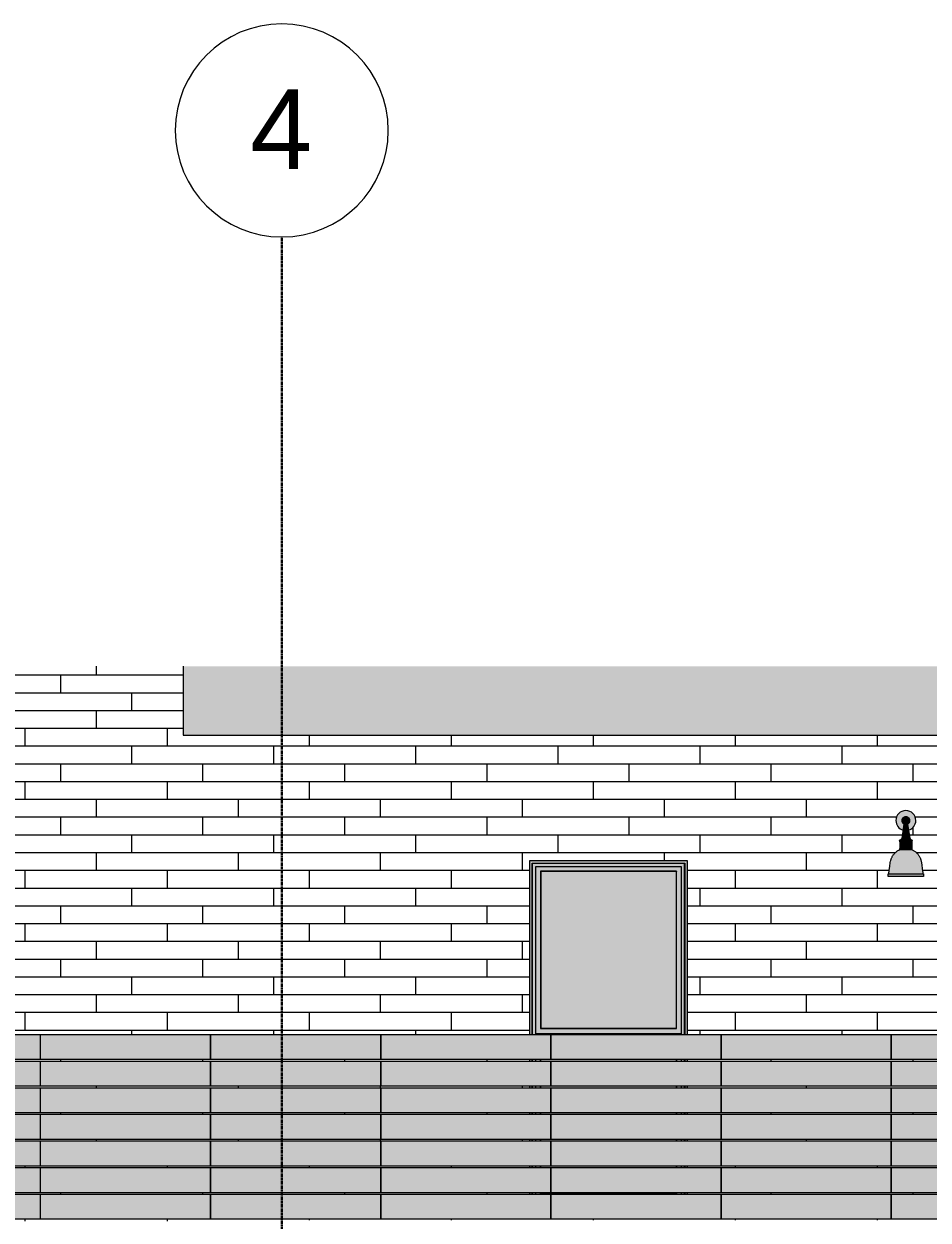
# Model space of a CAD drawing. Header units: inches. Extents: x -4168 to 4202, y -264 to 629.
# Drawn here: x 3450.2 to 3653.9, y 0 to 269.5 of the extents above; entities that cross this region are included whole.
import ezdxf

# ---------------------------------------------------------------- set-up
doc = ezdxf.new("R2010")
doc.units = ezdxf.units.IN
doc.header["$MEASUREMENT"] = 0
doc.linetypes.add('Grid Line 1_2__2_', pattern=[0.875, 0.5, -0.125, 0.125, -0.125])
for name, color, linetype, lineweight in [('0-3', 165, 'Continuous', 5), ('0-5', 90, 'Continuous', 5), ('A-GLAZ-1', 151, 'Continuous', 9), ('A-GLAZ-CURT', 52, 'Continuous', 9), ('A-WALL-3', 113, 'Continuous', 9), ('A-WALL-PATT-3', 111, 'Continuous', 9), ('E-LITE-EQPM', 33, 'Continuous', 9), ('S-GRID-1', 1, 'Grid Line 1_2__2_', 30), ('S-GRID-IDEN', 1, 'Continuous', 9), ('S-GRID-IDEN-1', 147, 'Continuous', 9)]:
    doc.layers.add(name, color=color, linetype=linetype, lineweight=lineweight)
doc.styles.add('Arial_1', font='arial.ttf', dxfattribs={"height": 18})

# ---------------------------------------------------------------- blocks, each defined once
blk = doc.blocks.new('Grid - Grid Head - Circle-1738874-BUILDING ELEVATION - WEST - BASEMENT WALL')
at = {"layer": 'S-GRID-IDEN-1'}
for start, end in [(0, 180), (180, 360)]:
    blk.add_arc((-3481.32, 245.47), 24, start, end, dxfattribs=at)
blk = doc.blocks.new('CTR - 1st Phase - Structure_rvt-3-BUILDING ELEVATION - WEST - BASEMENT WALL')
at = {"layer": 'S-GRID-1'}
blk.add_line((-2500.32, -159.84), (-2500.32, 221.47), dxfattribs=at)
at = {"layer": '0-3'}
blk.add_blockref('Grid - Grid Head - Circle-1738874-BUILDING ELEVATION - WEST - BASEMENT WALL', (981, 0), dxfattribs=at)
at = {"layer": 'S-GRID-IDEN', "insert": (-2507.45, 254.76), "char_height": 18, "width": 16.968, "attachment_point": 1, "style": 'Arial_1'}
blk.add_mtext('4', dxfattribs=at)
blk = doc.blocks.new('VISA-OW2400-02-SASS - OW2400-L30K-MVOLT-2031435-BUILDING ELEVATION - WEST - BASEMENT WALL')
at = {"layer": 'E-LITE-EQPM'}
h = blk.add_hatch(color=256, dxfattribs=at)
h.paths.add_polyline_path([(-2359.84, 90.79), (-2359.74, 90.71), (-2359.67, 90.77), (-2359.83, 90.79)], flags=0)
h.paths.add_polyline_path([(-2359.14, 87.83), (-2358.61, 88.05), (-2358.15, 88.41), (-2357.79, 88.88), (-2357.56, 89.42), (-2357.49, 90), (-2357.61, 90.69), (-2357.79, 91.13), (-2358.15, 91.59), (-2358.61, 91.95), (-2359.15, 92.17), (-2359.74, 92.25), (-2360.32, 92.17), (-2360.86, 91.95), (-2361.33, 91.59), (-2361.68, 91.13), (-2361.91, 90.58), (-2361.99, 90), (-2361.91, 89.42), (-2361.68, 88.88), (-2361.33, 88.41), (-2360.86, 88.05), (-2360.32, 87.85), (-2360.1, 89.22), (-2360.46, 89.55), (-2360.47, 89.65), (-2360.52, 89.69), (-2360.57, 90.05), (-2360.48, 90.32), (-2360.46, 90.37), (-2360.45, 90.44), (-2360.15, 90.73), (-2360.05, 90.75), (-2359.9, 90.84), (-2359.88, 90.79), (-2359.84, 90.79), (-2359.78, 90.84), (-2359.73, 90.79), (-2359.64, 90.85), (-2359.4, 90.71), (-2359.48, 90.83), (-2359.33, 90.75), (-2359.18, 90.65), (-2359.03, 90.46), (-2358.92, 90.19), (-2358.91, 90), (-2358.99, 89.66), (-2359.03, 89.63), (-2359.12, 89.41), (-2359.2, 89.35), (-2359.37, 89.22), (-2359.15, 87.85)], flags=0)
for points in [[(-2360.32, 85.93), (-2359.74, 85.93), (-2359.74, 89.22), (-2360.1, 89.22), (-2360.61, 85.93), (-2360.46, 85.93)], [(-2359.65, 89.22), (-2359.37, 89.22), (-2359.05, 89.53), (-2359.02, 89.67), (-2358.97, 89.67), (-2358.9, 89.82), (-2358.91, 90), (-2358.92, 90.19), (-2359.03, 90.46), (-2359.18, 90.65), (-2359.4, 90.8), (-2359.48, 90.81), (-2359.48, 90.75), (-2359.69, 90.84), (-2359.74, 90.77), (-2359.64, 90.77), (-2359.74, 90.67), (-2359.74, 89.22), (-2359.65, 89.22)], [(-2359.16, 85.93), (-2358.84, 85.93), (-2359.4, 89.22), (-2359.74, 89.22), (-2359.74, 85.93), (-2359.18, 85.93)], [(-2361.19, 85.29), (-2359.74, 85.29), (-2359.75, 85.54), (-2361.19, 85.54)], [(-2360.5, 83.41), (-2359.74, 83.41), (-2359.75, 83.66), (-2361.19, 83.66), (-2361.19, 83.41), (-2360.53, 83.41)], [(-2360.99, 83.72), (-2359.74, 83.72), (-2359.74, 85.22), (-2361.12, 85.22), (-2361.09, 83.72), (-2361.03, 83.72)], [(-2359.99, 85.54), (-2359.74, 85.54), (-2359.74, 85.65), (-2359.74, 85.67), (-2359.74, 85.7), (-2360.74, 85.67), (-2360.74, 85.65), (-2361.03, 85.62), (-2361.09, 85.54), (-2360, 85.54)], [(-2360.08, 85.22), (-2359.74, 85.22), (-2359.75, 85.29), (-2360.99, 85.29), (-2360.93, 85.22), (-2360.1, 85.22)], [(-2360.08, 83.66), (-2359.74, 83.67), (-2359.74, 83.72), (-2360.93, 83.72), (-2360.94, 83.66), (-2360.09, 83.66)], [(-2360.63, 85.74), (-2360.51, 85.73), (-2360.49, 85.71), (-2360.29, 85.72), (-2360.08, 85.72), (-2359.9, 85.7), (-2359.74, 85.73), (-2359.74, 85.93), (-2360.64, 85.93), (-2360.68, 85.81), (-2360.61, 85.81)], [(-2359.26, 85.7), (-2358.98, 85.72), (-2358.95, 85.75), (-2358.84, 85.74), (-2358.85, 85.77), (-2358.84, 85.8), (-2358.75, 85.78), (-2358.75, 85.8), (-2358.84, 85.93), (-2359.74, 85.93), (-2359.74, 85.7), (-2359.35, 85.71), (-2359.26, 85.7)], [(-2358.54, 85.54), (-2358.38, 85.54), (-2358.48, 85.64), (-2359.74, 85.7), (-2359.74, 85.67), (-2359.74, 85.65), (-2359.74, 85.54), (-2358.73, 85.54)], [(-2358.38, 85.29), (-2358.29, 85.29), (-2358.29, 85.54), (-2359.74, 85.54), (-2359.72, 85.29), (-2358.44, 85.29)], [(-2359.05, 85.22), (-2358.54, 85.22), (-2358.48, 85.29), (-2359.74, 85.29), (-2359.74, 85.22), (-2359.1, 85.22)], [(-2358.45, 83.72), (-2358.35, 83.72), (-2358.35, 85.22), (-2359.74, 85.22), (-2359.74, 83.72), (-2358.48, 83.72)], [(-2359.74, 83.66), (-2358.48, 83.66), (-2358.54, 83.72), (-2359.74, 83.72)], [(-2358.34, 83.41), (-2358.29, 83.41), (-2358.29, 83.66), (-2359.74, 83.66), (-2359.74, 83.41), (-2358.38, 83.41)], [(-2362.22, 77.98), (-2359.74, 77.98), (-2359.74, 80.85), (-2363.13, 80.85), (-2363.43, 79.24), (-2363.48, 78.7), (-2363.49, 77.98), (-2362.34, 77.98)], [(-2359.74, 80.85), (-2359.74, 83.41), (-2361.19, 83.41), (-2362.07, 82.8), (-2362.78, 81.93), (-2363.13, 80.85), (-2360.67, 80.85)], [(-2356.34, 80.85), (-2356.75, 82.01), (-2357.54, 82.91), (-2358.34, 83.41), (-2359.74, 83.41), (-2359.74, 80.85), (-2356.34, 80.85)], [(-2358.66, 77.98), (-2355.99, 77.98), (-2356.01, 78.79), (-2356.09, 79.6), (-2356.34, 80.85), (-2359.74, 80.85), (-2359.74, 77.98), (-2358.71, 77.98)], [(-2363.73, 77.38), (-2359.74, 77.38), (-2359.74, 77.98), (-2363.73, 77.98)], [(-2357.91, 77.38), (-2355.74, 77.38), (-2355.74, 77.98), (-2359.74, 77.98), (-2359.74, 77.38), (-2358.1, 77.38)]]:
    blk.add_hatch(color=256, dxfattribs=at).paths.add_polyline_path(points, flags=0)
h = blk.add_hatch(color=256, dxfattribs=at)
h.paths.add_polyline_path([(-2359.96, 89.22), (-2359.74, 89.22), (-2359.74, 90.71), (-2359.89, 90.79), (-2359.92, 90.79), (-2359.93, 90.84), (-2360.05, 90.79), (-2360.08, 90.79), (-2360.48, 90.41), (-2360.48, 90.32), (-2360.54, 90.22), (-2360.56, 89.97), (-2360.52, 89.69), (-2360.47, 89.65), (-2360.46, 89.54), (-2360.1, 89.22), (-2360, 89.22)], flags=0)
h.paths.add_polyline_path([(-2359.74, 90.77), (-2359.82, 90.84), (-2359.83, 90.79), (-2359.74, 90.77)], flags=0)
for p, q in [((-2360.16, 89.22), (-2360.68, 85.93)), ((-2359.74, 89.22), (-2360.1, 89.22)), ((-2359.37, 89.22), (-2359.74, 89.22)), ((-2358.79, 85.93), (-2359.31, 89.22)), ((-2361.19, 85.54), (-2361.19, 85.29)), ((-2359.74, 85.54), (-2361.19, 85.54)), ((-2361.19, 85.29), (-2361.12, 85.22)), ((-2359.74, 85.29), (-2361.19, 85.29)), ((-2361.12, 83.72), (-2361.19, 83.66)), ((-2361.19, 83.66), (-2361.19, 83.41)), ((-2359.74, 83.66), (-2361.19, 83.66)), ((-2361.12, 85.22), (-2361.12, 83.72)), ((-2359.74, 85.22), (-2361.12, 85.22)), ((-2359.74, 83.72), (-2361.12, 83.72)), ((-2359.74, 85.7), (-2360.85, 85.7)), ((-2360.68, 85.7), (-2360.42, 85.7)), ((-2359.74, 85.93), (-2360.64, 85.93)), ((-2358.84, 85.93), (-2359.74, 85.93)), ((-2358.62, 85.7), (-2359.74, 85.7)), ((-2358.48, 85.54), (-2359.74, 85.54)), ((-2358.29, 85.29), (-2359.74, 85.29)), ((-2358.35, 85.22), (-2359.74, 85.22)), ((-2358.35, 83.72), (-2359.74, 83.72)), ((-2358.29, 83.66), (-2359.74, 83.66)), ((-2359.05, 85.7), (-2358.62, 85.7)), ((-2358.29, 85.54), (-2358.41, 85.54)), ((-2358.35, 85.22), (-2358.29, 85.29)), ((-2358.35, 83.72), (-2358.35, 85.22)), ((-2358.29, 83.66), (-2358.35, 83.72)), ((-2358.29, 85.29), (-2358.29, 85.54)), ((-2358.29, 83.41), (-2358.29, 83.66)), ((-2359.74, 83.41), (-2361.19, 83.41)), ((-2358.29, 83.41), (-2359.74, 83.41)), ((-2363.79, 77.98), (-2363.79, 77.38)), ((-2363.73, 77.98), (-2359.74, 77.98)), ((-2359.74, 77.38), (-2363.73, 77.38)), ((-2359.74, 77.98), (-2355.74, 77.98)), ((-2355.74, 77.38), (-2359.74, 77.38)), ((-2355.68, 77.38), (-2355.68, 77.98))]:
    blk.add_line(p, q, dxfattribs=at)
at = {"layer": 'E-LITE-EQPM', "flags": 128}
for points in [[(-2360.16, 89.22), (-2360.19, 89.24), (-2360.22, 89.26), (-2360.25, 89.29), (-2360.28, 89.31), (-2360.3, 89.34), (-2360.33, 89.36), (-2360.36, 89.39), (-2360.38, 89.42), (-2360.4, 89.45), (-2360.42, 89.48), (-2360.44, 89.51), (-2360.46, 89.54), (-2360.48, 89.57), (-2360.5, 89.6), (-2360.51, 89.64), (-2360.53, 89.67), (-2360.54, 89.71), (-2360.55, 89.74), (-2360.56, 89.78), (-2360.57, 89.81), (-2360.58, 89.85), (-2360.58, 89.89), (-2360.58, 89.92), (-2360.59, 89.96), (-2360.59, 90), (-2360.59, 90.03), (-2360.59, 90.07), (-2360.58, 90.11), (-2360.58, 90.14), (-2360.57, 90.18), (-2360.56, 90.22), (-2360.55, 90.25), (-2360.54, 90.29), (-2360.53, 90.32), (-2360.52, 90.36), (-2360.5, 90.39), (-2360.49, 90.42), (-2360.47, 90.46), (-2360.45, 90.49), (-2360.43, 90.52), (-2360.41, 90.55), (-2360.39, 90.58), (-2360.36, 90.61), (-2360.34, 90.63), (-2360.31, 90.66), (-2360.28, 90.68), (-2360.26, 90.71), (-2360.23, 90.73), (-2360.2, 90.75), (-2360.17, 90.77), (-2360.14, 90.79), (-2360.1, 90.81), (-2360.07, 90.83), (-2360.04, 90.84), (-2360, 90.86), (-2359.97, 90.87), (-2359.93, 90.88), (-2359.9, 90.89), (-2359.86, 90.9), (-2359.83, 90.91), (-2359.79, 90.91), (-2359.75, 90.92), (-2359.74, 90.92)], [(-2359.74, 90.92), (-2359.7, 90.92), (-2359.66, 90.91), (-2359.63, 90.91), (-2359.59, 90.9), (-2359.55, 90.89), (-2359.52, 90.88), (-2359.48, 90.87), (-2359.45, 90.85), (-2359.42, 90.84), (-2359.38, 90.82), (-2359.35, 90.8), (-2359.32, 90.78), (-2359.29, 90.76), (-2359.26, 90.74), (-2359.23, 90.72), (-2359.2, 90.7), (-2359.17, 90.67), (-2359.15, 90.65), (-2359.12, 90.62), (-2359.1, 90.59), (-2359.08, 90.56), (-2359.05, 90.53), (-2359.03, 90.5), (-2359.01, 90.47), (-2359, 90.44), (-2358.98, 90.41), (-2358.96, 90.37), (-2358.95, 90.34), (-2358.94, 90.3), (-2358.92, 90.27), (-2358.91, 90.23), (-2358.91, 90.2), (-2358.9, 90.16), (-2358.89, 90.12), (-2358.89, 90.09), (-2358.89, 90.05), (-2358.88, 90.01), (-2358.89, 89.98), (-2358.89, 89.94), (-2358.89, 89.9), (-2358.89, 89.87), (-2358.9, 89.83), (-2358.91, 89.79), (-2358.92, 89.76), (-2358.93, 89.72), (-2358.94, 89.69), (-2358.95, 89.65), (-2358.97, 89.62), (-2358.98, 89.59), (-2359, 89.55), (-2359.02, 89.52), (-2359.04, 89.49), (-2359.06, 89.46), (-2359.08, 89.43), (-2359.11, 89.4), (-2359.13, 89.38), (-2359.16, 89.35), (-2359.18, 89.32), (-2359.21, 89.3), (-2359.24, 89.28), (-2359.27, 89.25), (-2359.3, 89.23), (-2359.31, 89.22)], [(-2361.19, 85.54), (-2361.17, 85.56), (-2361.16, 85.57), (-2361.15, 85.58), (-2361.14, 85.59), (-2361.12, 85.61), (-2361.11, 85.62), (-2361.09, 85.63), (-2361.08, 85.64), (-2361.06, 85.65), (-2361.05, 85.66), (-2361.03, 85.66), (-2361.01, 85.67), (-2361, 85.68), (-2360.98, 85.68), (-2360.96, 85.69), (-2360.94, 85.69), (-2360.93, 85.7), (-2360.91, 85.7), (-2360.91, 85.7)], [(-2360.91, 85.7), (-2360.9, 85.7), (-2360.89, 85.7), (-2360.88, 85.7), (-2360.87, 85.71), (-2360.86, 85.71), (-2360.85, 85.71), (-2360.84, 85.71), (-2360.84, 85.71), (-2360.83, 85.72), (-2360.82, 85.72), (-2360.81, 85.72), (-2360.8, 85.73), (-2360.79, 85.73), (-2360.79, 85.74), (-2360.78, 85.74), (-2360.77, 85.75), (-2360.77, 85.75), (-2360.76, 85.76), (-2360.75, 85.76), (-2360.75, 85.77), (-2360.74, 85.78), (-2360.73, 85.78), (-2360.73, 85.79), (-2360.72, 85.8), (-2360.72, 85.81), (-2360.71, 85.81), (-2360.71, 85.82), (-2360.7, 85.83), (-2360.7, 85.84), (-2360.7, 85.85), (-2360.69, 85.85), (-2360.69, 85.86), (-2360.69, 85.87), (-2360.69, 85.88), (-2360.68, 85.89), (-2360.68, 85.9), (-2360.68, 85.91), (-2360.68, 85.92), (-2360.68, 85.93), (-2360.68, 85.93)], [(-2358.79, 85.93), (-2358.79, 85.92), (-2358.79, 85.91), (-2358.79, 85.9), (-2358.79, 85.89), (-2358.79, 85.88), (-2358.78, 85.87), (-2358.78, 85.87), (-2358.78, 85.86), (-2358.78, 85.85), (-2358.77, 85.84), (-2358.77, 85.83), (-2358.77, 85.82), (-2358.76, 85.82), (-2358.76, 85.81), (-2358.75, 85.8), (-2358.75, 85.79), (-2358.74, 85.79), (-2358.74, 85.78), (-2358.73, 85.77), (-2358.72, 85.77), (-2358.72, 85.76), (-2358.71, 85.75), (-2358.7, 85.75), (-2358.69, 85.74), (-2358.69, 85.74), (-2358.68, 85.73), (-2358.67, 85.73), (-2358.66, 85.72), (-2358.66, 85.72), (-2358.65, 85.72), (-2358.64, 85.71), (-2358.63, 85.71), (-2358.62, 85.71), (-2358.61, 85.71), (-2358.6, 85.71), (-2358.6, 85.7), (-2358.59, 85.7), (-2358.58, 85.7), (-2358.57, 85.7), (-2358.57, 85.7)], [(-2358.57, 85.7), (-2358.55, 85.7), (-2358.53, 85.69), (-2358.51, 85.69), (-2358.5, 85.68), (-2358.48, 85.68), (-2358.46, 85.67), (-2358.44, 85.66), (-2358.43, 85.66), (-2358.41, 85.65), (-2358.4, 85.64), (-2358.38, 85.63), (-2358.37, 85.62), (-2358.35, 85.61), (-2358.34, 85.59), (-2358.33, 85.58), (-2358.31, 85.57), (-2358.3, 85.56), (-2358.29, 85.54), (-2358.29, 85.54)], [(-2363.54, 77.98), (-2363.48, 78.83), (-2363.38, 79.68), (-2363.25, 80.52), (-2363.19, 80.85)], [(-2363.19, 80.85), (-2363.16, 80.99), (-2363.12, 81.12), (-2363.08, 81.26), (-2363.03, 81.4), (-2362.98, 81.53), (-2362.92, 81.66), (-2362.86, 81.79), (-2362.79, 81.91), (-2362.72, 82.04), (-2362.64, 82.16), (-2362.56, 82.28), (-2362.48, 82.39), (-2362.38, 82.5), (-2362.29, 82.61), (-2362.19, 82.71), (-2362.09, 82.81), (-2361.98, 82.9), (-2361.87, 82.99), (-2361.75, 83.08), (-2361.63, 83.16), (-2361.51, 83.23), (-2361.39, 83.3), (-2361.26, 83.37), (-2361.19, 83.41)], [(-2358.29, 83.41), (-2358.16, 83.34), (-2358.03, 83.28), (-2357.91, 83.2), (-2357.79, 83.12), (-2357.67, 83.04), (-2357.56, 82.95), (-2357.45, 82.86), (-2357.34, 82.77), (-2357.24, 82.67), (-2357.14, 82.56), (-2357.05, 82.45), (-2356.96, 82.34), (-2356.88, 82.23), (-2356.8, 82.11), (-2356.72, 81.99), (-2356.65, 81.86), (-2356.58, 81.74), (-2356.52, 81.61), (-2356.47, 81.47), (-2356.42, 81.34), (-2356.38, 81.2), (-2356.34, 81.07), (-2356.3, 80.93), (-2356.29, 80.85)], [(-2356.29, 80.85), (-2356.14, 80), (-2356.03, 79.16), (-2355.95, 78.3), (-2355.93, 77.98)]]:
    blk.add_lwpolyline(points, dxfattribs=at)
at = {"layer": 'E-LITE-EQPM'}
for start, end in [(360, 180), (180, 254.7454), (285.2546, 360)]:
    blk.add_arc((-2359.74, 90), 2.25, start, end, dxfattribs=at)
blk = doc.blocks.new('Window-Double_Hung-Marvin-Essential - ESDH3066 - 1st Floor-3357216-BUILDING ELEVATION - WEST - BASEMENT WALL')
at = {"layer": 'A-GLAZ-1'}
h = blk.add_hatch(color=256, dxfattribs=at)
h.paths.add_polyline_path([(-3369.55, 5.75), (-3368.97, 5.75), (-3369.01, 6.25), (-3369.56, 6.25), (-3369.56, 5.75)], flags=0)
h.paths.add_polyline_path([(-3403.89, 5.75), (-3403.9, 6.25), (-3404.47, 6.25), (-3404.44, 5.75), (-3403.9, 5.75)], flags=0)
h.paths.add_polyline_path([(-3369.56, 11.75), (-3368.97, 11.75), (-3368.97, 12.25), (-3369.56, 12.25)], flags=0)
h.paths.add_polyline_path([(-3403.89, 11.75), (-3403.89, 12.25), (-3404.47, 12.25), (-3404.47, 11.75), (-3403.94, 11.75)], flags=0)
h.paths.add_polyline_path([(-3369.56, 17.75), (-3368.97, 17.75), (-3368.97, 18.25), (-3369.56, 18.25)], flags=0)
h.paths.add_polyline_path([(-3403.99, 17.75), (-3403.89, 17.75), (-3403.89, 18.25), (-3404.47, 18.25), (-3404.47, 17.75), (-3404.28, 17.75)], flags=0)
h.paths.add_polyline_path([(-3369.41, 23.75), (-3368.97, 23.75), (-3368.97, 24.25), (-3369.56, 24.25), (-3369.56, 23.75)], flags=0)
h.paths.add_polyline_path([(-3404.47, 23.75), (-3403.89, 23.75), (-3403.89, 24.25), (-3404.47, 24.25)], flags=0)
h.paths.add_polyline_path([(-3369.56, 29.75), (-3368.97, 29.75), (-3368.97, 30.25), (-3369.56, 30.25)], flags=0)
h.paths.add_polyline_path([(-3404.47, 29.75), (-3403.89, 29.75), (-3403.89, 30.25), (-3404.47, 30.25)], flags=0)
h.paths.add_polyline_path([(-3404.04, 35.75), (-3403.89, 35.75), (-3403.89, 36.25), (-3404.47, 36.25), (-3404.47, 35.75), (-3404.13, 35.75)], flags=0)
h.paths.add_polyline_path([(-3369.41, 35.75), (-3368.97, 35.75), (-3368.97, 36.25), (-3369.56, 36.25), (-3369.56, 35.75)], flags=0)
h.paths.add_polyline_path([(-3404.47, 41.75), (-3403.89, 41.78), (-3403.85, 80.41), (-3369.56, 80.41), (-3369.56, 41.75), (-3368.97, 41.78), (-3368.97, 81), (-3404.47, 81), (-3404.47, 41.78)], flags=0)
h = blk.add_hatch(color=256, dxfattribs=at)
h.paths.add_polyline_path([(-3403.89, 5.75), (-3403.81, 5.75), (-3403.81, 6.25), (-3403.89, 6.25)], flags=0)
h.paths.add_polyline_path([(-3403.81, 11.75), (-3403.81, 12.25), (-3403.89, 12.25), (-3403.89, 11.75)], flags=0)
h.paths.add_polyline_path([(-3403.89, 17.75), (-3403.81, 17.75), (-3403.81, 18.25), (-3403.89, 18.25)], flags=0)
h.paths.add_polyline_path([(-3403.89, 23.75), (-3403.81, 23.75), (-3403.81, 24.25), (-3403.89, 24.25)], flags=0)
h.paths.add_polyline_path([(-3403.89, 29.75), (-3403.81, 29.75), (-3403.81, 30.25), (-3403.89, 30.25)], flags=0)
h.paths.add_polyline_path([(-3403.89, 35.75), (-3403.81, 35.75), (-3403.81, 36.25), (-3403.89, 36.25)], flags=0)
h.paths.add_polyline_path([(-3403.81, 41.75), (-3403.81, 80.33), (-3403.89, 80.41), (-3403.89, 41.75)], flags=0)
for points in [[(-3369.64, 80.33), (-3369.6, 80.41), (-3403.85, 80.38), (-3403.81, 80.33), (-3370, 80.33)], [(-3402, 78.53), (-3371.44, 78.53), (-3371.44, 78.59), (-3402.07, 78.59)], [(-3402.07, 43.16), (-3402, 43.22), (-3402, 78.53), (-3402.07, 78.53), (-3402.07, 43.22)], [(-3371.44, 43.22), (-3371.44, 78.53), (-3402, 78.53), (-3402, 43.22), (-3384.9, 43.22)], [(-3371.38, 43.16), (-3371.38, 78.59), (-3371.44, 78.53), (-3371.44, 43.22)], [(-3401.66, 43.16), (-3371.38, 43.16), (-3371.44, 43.22), (-3402, 43.22), (-3402, 43.16)], [(-3370.94, 41.81), (-3370.35, 41.81), (-3370.35, 41.94), (-3403.1, 41.94), (-3403.1, 41.81), (-3371.38, 41.81)], [(-3371.44, 5.91), (-3371.38, 5.91), (-3371.44, 5.97), (-3402, 5.97), (-3402, 5.91), (-3376.52, 5.91)]]:
    blk.add_hatch(color=256, dxfattribs=at).paths.add_polyline_path(points, flags=0)
h = blk.add_hatch(color=256, dxfattribs=at)
h.paths.add_polyline_path([(-3403.81, 5.75), (-3403.1, 5.75), (-3403.1, 6.25), (-3403.81, 6.25)], flags=0)
h.paths.add_polyline_path([(-3370.35, 5.75), (-3369.64, 5.75), (-3369.66, 6.25), (-3370.35, 6.25), (-3370.35, 5.91)], flags=0)
h.paths.add_polyline_path([(-3369.71, 11.75), (-3369.64, 11.75), (-3369.64, 12.25), (-3370.35, 12.25), (-3370.35, 11.75), (-3370, 11.75)], flags=0)
h.paths.add_polyline_path([(-3403.44, 11.75), (-3403.1, 11.75), (-3403.1, 12.25), (-3403.81, 12.25), (-3403.81, 11.75), (-3403.74, 11.75)], flags=0)
h.paths.add_polyline_path([(-3370.35, 17.75), (-3369.64, 17.75), (-3369.64, 18.25), (-3370.35, 18.25)], flags=0)
h.paths.add_polyline_path([(-3403.44, 17.75), (-3403.1, 17.75), (-3403.1, 18.25), (-3403.81, 18.25), (-3403.81, 17.75), (-3403.68, 17.75)], flags=0)
h.paths.add_polyline_path([(-3369.64, 23.75), (-3369.64, 24.25), (-3370.35, 24.25), (-3370.35, 23.75), (-3369.82, 23.75)], flags=0)
h.paths.add_polyline_path([(-3403.1, 23.75), (-3403.1, 24.25), (-3403.81, 24.25), (-3403.81, 23.75), (-3403.44, 23.75)], flags=0)
h.paths.add_polyline_path([(-3370, 29.75), (-3369.64, 29.75), (-3369.64, 30.25), (-3370.35, 30.25), (-3370.35, 29.75)], flags=0)
h.paths.add_polyline_path([(-3403.57, 29.75), (-3403.1, 29.75), (-3403.1, 30.25), (-3403.81, 30.25), (-3403.81, 29.75)], flags=0)
h.paths.add_polyline_path([(-3403.1, 35.75), (-3403.1, 36.25), (-3403.81, 36.25), (-3403.81, 35.75), (-3403.44, 35.75)], flags=0)
h.paths.add_polyline_path([(-3370.35, 35.75), (-3369.64, 35.75), (-3369.64, 36.25), (-3370.35, 36.25)], flags=0)
h.paths.add_polyline_path([(-3369.64, 41.75), (-3369.64, 80.33), (-3403.81, 80.33), (-3403.81, 41.75), (-3403.1, 41.78), (-3403.1, 79.63), (-3370.35, 79.63), (-3370.35, 41.75), (-3369.99, 41.75)], flags=0)
h = blk.add_hatch(color=256, dxfattribs=at)
h.paths.add_polyline_path([(-3370.35, 41.94), (-3370.35, 79.63), (-3403.1, 79.63), (-3403.1, 41.94), (-3370.79, 41.94)], flags=0)
h.paths.add_polyline_path([(-3371.38, 43.16), (-3402.07, 43.16), (-3402.07, 78.59), (-3371.38, 78.59), (-3371.38, 56.61)], flags=0)
h = blk.add_hatch(color=256, dxfattribs=at)
h.paths.add_polyline_path([(-3369.64, 5.75), (-3369.56, 5.75), (-3369.56, 6.25), (-3369.64, 6.25)], flags=0)
h.paths.add_polyline_path([(-3369.56, 11.75), (-3369.56, 12.25), (-3369.64, 12.25), (-3369.64, 11.75)], flags=0)
h.paths.add_polyline_path([(-3369.64, 17.75), (-3369.56, 17.75), (-3369.56, 18.25), (-3369.64, 18.25)], flags=0)
h.paths.add_polyline_path([(-3369.64, 23.75), (-3369.56, 23.75), (-3369.56, 24.25), (-3369.64, 24.25)], flags=0)
h.paths.add_polyline_path([(-3369.56, 29.75), (-3369.56, 30.25), (-3369.64, 30.25), (-3369.64, 29.75)], flags=0)
h.paths.add_polyline_path([(-3369.56, 35.75), (-3369.56, 36.25), (-3369.64, 36.25), (-3369.64, 35.75)], flags=0)
h.paths.add_polyline_path([(-3369.64, 41.75), (-3369.56, 41.78), (-3369.56, 80.41), (-3369.64, 80.33), (-3369.64, 41.78)], flags=0)
h = blk.add_hatch(color=256, dxfattribs=at)
h.paths.add_polyline_path([(-3398.12, 5.75), (-3370.35, 5.75), (-3370.35, 6.25), (-3371.38, 6.25), (-3371.38, 5.91), (-3402.07, 5.91), (-3402.07, 6.25), (-3403.1, 6.25), (-3403.1, 5.75), (-3400.17, 5.75)], flags=0)
h.paths.add_polyline_path([(-3370.35, 11.75), (-3370.35, 12.25), (-3371.38, 12.25), (-3371.38, 11.75), (-3370.4, 11.75)], flags=0)
h.paths.add_polyline_path([(-3402.5, 11.75), (-3402.07, 11.75), (-3402.07, 12.25), (-3403.1, 12.25), (-3403.1, 11.75), (-3403.05, 11.75)], flags=0)
h.paths.add_polyline_path([(-3402.5, 17.75), (-3402.07, 17.75), (-3402.07, 18.25), (-3403.1, 18.25), (-3403.1, 17.75), (-3402.85, 17.75)], flags=0)
h.paths.add_polyline_path([(-3370.35, 17.75), (-3370.35, 18.25), (-3371.38, 18.25), (-3371.38, 17.75), (-3370.6, 17.75)], flags=0)
h.paths.add_polyline_path([(-3402.65, 23.75), (-3402.07, 23.75), (-3402.07, 24.25), (-3403.1, 24.25), (-3403.1, 23.75)], flags=0)
h.paths.add_polyline_path([(-3371.38, 23.75), (-3370.35, 23.75), (-3370.35, 24.25), (-3371.38, 24.25)], flags=0)
h.paths.add_polyline_path([(-3370.35, 29.75), (-3370.35, 30.25), (-3371.38, 30.25), (-3371.38, 29.75), (-3370.94, 29.75)], flags=0)
h.paths.add_polyline_path([(-3402.5, 29.75), (-3402.07, 29.75), (-3402.07, 30.25), (-3403.1, 30.25), (-3403.1, 29.75)], flags=0)
h.paths.add_polyline_path([(-3402.07, 35.75), (-3402.07, 36.25), (-3403.1, 36.25), (-3403.1, 35.75), (-3402.25, 35.75)], flags=0)
h.paths.add_polyline_path([(-3371.38, 35.75), (-3370.35, 35.75), (-3370.35, 36.25), (-3371.38, 36.25)], flags=0)
h.paths.add_polyline_path([(-3401.66, 41.75), (-3370.35, 41.78), (-3370.35, 41.81), (-3403.1, 41.78), (-3403.1, 41.75), (-3402.07, 41.75)], flags=0)
h = blk.add_hatch(color=256, dxfattribs=at)
h.paths.add_polyline_path([(-3402.07, 5.91), (-3402, 5.97), (-3402, 6.25), (-3402.07, 6.25), (-3402.07, 5.97)], flags=0)
h.paths.add_polyline_path([(-3402.07, 11.75), (-3402, 11.75), (-3402, 12.25), (-3402.07, 12.25)], flags=0)
h.paths.add_polyline_path([(-3402.07, 17.75), (-3402, 17.75), (-3402, 18.25), (-3402.07, 18.25)], flags=0)
h.paths.add_polyline_path([(-3402.07, 23.75), (-3402, 23.75), (-3402, 24.25), (-3402.07, 24.25)], flags=0)
h.paths.add_polyline_path([(-3402, 29.75), (-3402, 30.25), (-3402.07, 30.25), (-3402.07, 29.75)], flags=0)
h.paths.add_polyline_path([(-3402.07, 35.75), (-3402, 35.75), (-3402, 36.25), (-3402.07, 36.25)], flags=0)
h = blk.add_hatch(color=256, dxfattribs=at)
h.paths.add_polyline_path([(-3402, 5.97), (-3371.44, 5.97), (-3371.44, 6.25), (-3402, 6.25)], flags=0)
h.paths.add_polyline_path([(-3401.66, 11.75), (-3371.44, 11.75), (-3371.44, 12.25), (-3402, 12.25), (-3402, 11.75)], flags=0)
h.paths.add_polyline_path([(-3398.12, 17.75), (-3371.44, 17.75), (-3371.44, 18.25), (-3402, 18.25), (-3402, 17.75), (-3401.66, 17.75)], flags=0)
h.paths.add_polyline_path([(-3401.66, 23.75), (-3371.44, 23.75), (-3371.44, 24.25), (-3402, 24.25), (-3402, 23.75)], flags=0)
h.paths.add_polyline_path([(-3402, 29.75), (-3371.44, 29.75), (-3371.44, 30.25), (-3402, 30.25)], flags=0)
h.paths.add_polyline_path([(-3402, 35.75), (-3371.44, 35.75), (-3371.44, 36.25), (-3402, 36.25)], flags=0)
h = blk.add_hatch(color=256, dxfattribs=at)
h.paths.add_polyline_path([(-3371.38, 5.91), (-3371.38, 6.25), (-3371.44, 6.25), (-3371.44, 5.97)], flags=0)
h.paths.add_polyline_path([(-3371.44, 11.75), (-3371.38, 11.75), (-3371.38, 12.25), (-3371.44, 12.25)], flags=0)
h.paths.add_polyline_path([(-3371.44, 17.75), (-3371.38, 17.75), (-3371.38, 18.25), (-3371.44, 18.25)], flags=0)
h.paths.add_polyline_path([(-3371.44, 23.75), (-3371.38, 23.75), (-3371.38, 24.25), (-3371.44, 24.25)], flags=0)
h.paths.add_polyline_path([(-3371.44, 29.75), (-3371.38, 29.75), (-3371.38, 30.25), (-3371.44, 30.25)], flags=0)
h.paths.add_polyline_path([(-3371.44, 35.75), (-3371.38, 35.75), (-3371.38, 36.25), (-3371.44, 36.25)], flags=0)
h = blk.add_hatch(color=256, dxfattribs=at)
h.paths.add_polyline_path([(-3403.89, 5.75), (-3403.89, 5.75), (-3403.89, 6.25)], flags=0)
h.paths.add_polyline_path([(-3403.89, 11.75), (-3403.89, 11.75), (-3403.89, 12.25)], flags=0)
for p, q in [((-3403.89, 41.75), (-3403.89, 80.41)), ((-3403.81, 80.33), (-3403.89, 80.41)), ((-3403.89, 80.41), (-3369.56, 80.41)), ((-3403.81, 41.75), (-3403.81, 80.33)), ((-3369.64, 80.33), (-3403.81, 80.33)), ((-3403.1, 41.75), (-3403.1, 79.63)), ((-3403.1, 79.63), (-3370.35, 79.63)), ((-3402.07, 78.59), (-3402, 78.53)), ((-3402.07, 78.59), (-3402.07, 43.16)), ((-3371.38, 78.59), (-3402.07, 78.59)), ((-3371.44, 78.53), (-3402, 78.53)), ((-3402, 78.53), (-3402, 43.22)), ((-3371.38, 78.59), (-3371.44, 78.53)), ((-3371.44, 43.22), (-3371.44, 78.53)), ((-3371.38, 43.16), (-3371.38, 78.59)), ((-3370.35, 79.63), (-3370.35, 41.75)), ((-3369.64, 80.33), (-3369.56, 80.41)), ((-3369.64, 41.75), (-3369.64, 80.33)), ((-3369.56, 80.41), (-3369.56, 41.75)), ((-3402, 43.22), (-3402.07, 43.16)), ((-3402.07, 43.16), (-3371.38, 43.16)), ((-3402, 43.22), (-3371.44, 43.22)), ((-3371.38, 43.16), (-3371.44, 43.22)), ((-3370.35, 41.94), (-3403.1, 41.94)), ((-3370.35, 41.81), (-3403.1, 41.81)), ((-3403.89, 35.75), (-3403.89, 36.25)), ((-3403.81, 35.75), (-3403.81, 36.25)), ((-3403.1, 35.75), (-3403.1, 36.25)), ((-3402.07, 35.75), (-3402.07, 36.25)), ((-3402, 35.75), (-3402, 36.25)), ((-3371.44, 36.25), (-3371.44, 35.75)), ((-3371.38, 35.75), (-3371.38, 36.25)), ((-3370.35, 36.25), (-3370.35, 35.75)), ((-3369.64, 35.75), (-3369.64, 36.25)), ((-3369.56, 36.25), (-3369.56, 35.75)), ((-3403.89, 29.75), (-3403.89, 30.25)), ((-3403.81, 29.75), (-3403.81, 30.25)), ((-3403.1, 29.75), (-3403.1, 30.25)), ((-3402.07, 29.75), (-3402.07, 30.25)), ((-3402, 29.75), (-3402, 30.25)), ((-3371.44, 30.25), (-3371.44, 29.75)), ((-3371.38, 29.75), (-3371.38, 30.25)), ((-3370.35, 30.25), (-3370.35, 29.75)), ((-3369.64, 29.75), (-3369.64, 30.25)), ((-3369.56, 30.25), (-3369.56, 29.75)), ((-3403.89, 23.75), (-3403.89, 24.25)), ((-3403.81, 23.75), (-3403.81, 24.25)), ((-3403.1, 23.75), (-3403.1, 24.25)), ((-3402.07, 23.75), (-3402.07, 24.25)), ((-3402, 23.75), (-3402, 24.25)), ((-3371.44, 24.25), (-3371.44, 23.75)), ((-3371.38, 23.75), (-3371.38, 24.25)), ((-3370.35, 24.25), (-3370.35, 23.75)), ((-3369.64, 23.75), (-3369.64, 24.25)), ((-3369.56, 24.25), (-3369.56, 23.75)), ((-3403.89, 17.75), (-3403.89, 18.25)), ((-3403.81, 17.75), (-3403.81, 18.25)), ((-3403.1, 17.75), (-3403.1, 18.25)), ((-3402.07, 17.75), (-3402.07, 18.25)), ((-3402, 17.75), (-3402, 18.25)), ((-3371.44, 18.25), (-3371.44, 17.75)), ((-3371.38, 17.75), (-3371.38, 18.25)), ((-3370.35, 18.25), (-3370.35, 17.75)), ((-3369.64, 17.75), (-3369.64, 18.25)), ((-3369.56, 18.25), (-3369.56, 17.75)), ((-3403.89, 11.75), (-3403.89, 12.25)), ((-3403.81, 11.75), (-3403.81, 12.25)), ((-3403.1, 11.75), (-3403.1, 12.25)), ((-3402.07, 11.75), (-3402.07, 12.25)), ((-3402, 11.75), (-3402, 12.25)), ((-3371.44, 12.25), (-3371.44, 11.75)), ((-3371.38, 11.75), (-3371.38, 12.25)), ((-3370.35, 12.25), (-3370.35, 11.75)), ((-3369.64, 11.75), (-3369.64, 12.25)), ((-3369.56, 12.25), (-3369.56, 11.75)), ((-3403.89, 5.75), (-3403.89, 6.25)), ((-3403.81, 5.75), (-3403.81, 6.25)), ((-3403.1, 5.75), (-3403.1, 6.25)), ((-3402.07, 5.91), (-3402.07, 6.25)), ((-3402, 5.97), (-3402.07, 5.91)), ((-3402.07, 5.91), (-3371.38, 5.91)), ((-3402, 5.97), (-3402, 6.25)), ((-3371.44, 5.97), (-3402, 5.97)), ((-3371.44, 6.25), (-3371.44, 5.97)), ((-3371.44, 5.97), (-3371.38, 5.91)), ((-3371.38, 5.91), (-3371.38, 6.25)), ((-3370.35, 6.25), (-3370.35, 5.75)), ((-3369.64, 5.75), (-3369.64, 6.25)), ((-3369.56, 6.25), (-3369.56, 5.75))]:
    blk.add_line(p, q, dxfattribs=at)
blk = doc.blocks.new('Horizontal_Siding - Horizontal_Siding-2907273-BUILDING ELEVATION - WEST - BASEMENT WALL')
at = {"layer": 'A-GLAZ-CURT'}
blk.add_hatch(color=256, dxfattribs=at).paths.add_polyline_path([(-1993.95, -29.75), (-1979.66, -29.75), (-1979.66, -24.25), (-2018, -24.25), (-2018, -29.75)], flags=0)
for p, q in [((-1979.66, -24.25), (-2018, -24.25)), ((-2018, -24.25), (-2018, -29.75)), ((-1979.66, -29.75), (-1979.66, -24.25)), ((-2018, -29.75), (-1979.66, -29.75))]:
    blk.add_line(p, q, dxfattribs=at)

msp = doc.modelspace()

# ---------------------------------------------------------------- hatches: boundary and pattern name
at = {"layer": 'A-WALL-PATT-3'}
h = msp.add_hatch(dxfattribs=at)
h.set_pattern_fill('FP_14', color=256, style=0, pattern_type=2)
h.set_pattern_definition([(0, (2143.46, 110.18), (-38.4, 120.375), [0.392, -38.007]), (0, (2143.46, 110.57), (-38.4, 120.375), [0.392, -38.007]), (0, (2143.46, 126.54), (-38.4, 120.375), [0.392, -38.007]), (0, (2143.46, 126.93), (-38.4, 120.375), [0.392, -38.007]), (0, (2143.46, 142.89), (-38.4, 120.375), [0.392, -38.007]), (0, (2143.46, 143.29), (-38.4, 120.375), [0.392, -38.007]), (0, (2143.46, 159.25), (-38.4, 120.375), [0.392, -38.007]), (0, (2143.46, 159.64), (-38.4, 120.375), [0.392, -38.007]), (0, (2143.46, 175.61), (-38.4, 120.375), [0.392, -38.007]), (0, (2143.46, 176), (-38.4, 120.375), [0.392, -38.007]), (0, (2143.46, 191.96), (-38.4, 120.375), [0.392, -38.007]), (0, (2143.46, 192.36), (-38.4, 120.375), [0.392, -38.007]), (0, (2143.46, 208.32), (-38.4, 120.375), [0.392, -38.007]), (0, (2143.46, 208.71), (-38.4, 120.375), [0.392, -38.007]), (0, (2143.46, 224.68), (-38.4, 120.375), [0.392, -38.007]), (0, (2143.46, 225.07), (-38.4, 120.375), [0.392, -38.007]), (0, (2160.9, 110.18), (-38.4, 120.375), [0.392, -38.007]), (0, (2160.9, 110.57), (-38.4, 120.375), [0.392, -38.007]), (0, (2160.9, 126.54), (-38.4, 120.375), [0.392, -38.007]), (0, (2160.9, 126.93), (-38.4, 120.375), [0.392, -38.007]), (0, (2160.9, 142.89), (-38.4, 120.375), [0.392, -38.007]), (0, (2160.9, 143.29), (-38.4, 120.375), [0.392, -38.007]), (0, (2160.9, 159.25), (-38.4, 120.375), [0.392, -38.007]), (0, (2160.9, 159.64), (-38.4, 120.375), [0.392, -38.007]), (0, (2160.9, 175.61), (-38.4, 120.375), [0.392, -38.007]), (0, (2160.9, 176), (-38.4, 120.375), [0.392, -38.007]), (0, (2160.9, 191.96), (-38.4, 120.375), [0.392, -38.007]), (0, (2160.9, 192.36), (-38.4, 120.375), [0.392, -38.007]), (0, (2160.9, 208.32), (-38.4, 120.375), [0.392, -38.007]), (0, (2160.9, 208.71), (-38.4, 120.375), [0.392, -38.007]), (0, (2160.9, 224.68), (-38.4, 120.375), [0.392, -38.007]), (0, (2160.9, 225.07), (-38.4, 120.375), [0.392, -38.007]), (0, (2178.36, 110.18), (-38.4, 120.375), [0.392, -38.007]), (0, (2178.36, 110.57), (-38.4, 120.375), [0.392, -38.007]), (0, (2178.36, 126.54), (-38.4, 120.375), [0.392, -38.007]), (0, (2178.36, 126.93), (-38.4, 120.375), [0.392, -38.007]), (0, (2178.36, 142.89), (-38.4, 120.375), [0.392, -38.007]), (0, (2178.36, 143.29), (-38.4, 120.375), [0.392, -38.007]), (0, (2178.36, 159.25), (-38.4, 120.375), [0.392, -38.007]), (0, (2178.36, 159.64), (-38.4, 120.375), [0.392, -38.007]), (0, (2178.36, 175.61), (-38.4, 120.375), [0.392, -38.007]), (0, (2178.36, 176), (-38.4, 120.375), [0.392, -38.007]), (0, (2178.36, 191.96), (-38.4, 120.375), [0.392, -38.007]), (0, (2178.36, 192.36), (-38.4, 120.375), [0.392, -38.007]), (0, (2178.36, 208.32), (-38.4, 120.375), [0.392, -38.007]), (0, (2178.36, 208.71), (-38.4, 120.375), [0.392, -38.007]), (0, (2178.36, 224.68), (-38.4, 120.375), [0.392, -38.007]), (0, (2178.36, 225.07), (-38.4, 120.375), [0.392, -38.007]), (90, (2141.714, 107.625), (-38.4, 2e-15), [120, -0.375]), (90, (2142.09, 107.625), (-38.4, 2e-15), [120, -0.375]), (90, (2143.455, 110.18), (-38.4, 2e-15), [0.392, -119.982]), (90, (2143.455, 126.536), (-38.4, 2e-15), [0.392, -119.982]), (90, (2143.455, 142.893), (-38.4, 2e-15), [0.392, -119.982]), (90, (2143.455, 159.25), (-38.4, 2e-15), [0.392, -119.982]), (90, (2143.455, 175.607), (-38.4, 2e-15), [0.392, -119.982]), (90, (2143.455, 191.964), (-38.4, 2e-15), [0.392, -119.982]), (90, (2143.455, 208.322), (-38.4, 2e-15), [0.392, -119.982]), (90, (2143.455, 224.68), (-38.4, 2e-15), [0.392, -119.982]), (90, (2143.85, 110.18), (-38.4, 2e-15), [0.392, -119.982]), (90, (2143.85, 126.536), (-38.4, 2e-15), [0.392, -119.982]), (90, (2143.85, 142.893), (-38.4, 2e-15), [0.392, -119.982]), (90, (2143.85, 159.25), (-38.4, 2e-15), [0.392, -119.982]), (90, (2143.85, 175.607), (-38.4, 2e-15), [0.392, -119.982]), (90, (2143.85, 191.964), (-38.4, 2e-15), [0.392, -119.982]), (90, (2143.85, 208.322), (-38.4, 2e-15), [0.392, -119.982]), (90, (2143.85, 224.68), (-38.4, 2e-15), [0.392, -119.982]), (90, (2160.905, 110.18), (-38.4, 2e-15), [0.392, -119.982]), (90, (2160.905, 126.536), (-38.4, 2e-15), [0.392, -119.982]), (90, (2160.905, 142.893), (-38.4, 2e-15), [0.392, -119.982]), (90, (2160.905, 159.25), (-38.4, 2e-15), [0.392, -119.982]), (90, (2160.905, 175.607), (-38.4, 2e-15), [0.392, -119.982]), (90, (2160.905, 191.964), (-38.4, 2e-15), [0.392, -119.982]), (90, (2160.905, 208.322), (-38.4, 2e-15), [0.392, -119.982]), (90, (2160.905, 224.68), (-38.4, 2e-15), [0.392, -119.982]), (90, (2161.3, 110.18), (-38.4, 2e-15), [0.392, -119.982]), (90, (2161.3, 126.536), (-38.4, 2e-15), [0.392, -119.982]), (90, (2161.3, 142.893), (-38.4, 2e-15), [0.392, -119.982]), (90, (2161.3, 159.25), (-38.4, 2e-15), [0.392, -119.982]), (90, (2161.3, 175.607), (-38.4, 2e-15), [0.392, -119.982]), (90, (2161.3, 191.964), (-38.4, 2e-15), [0.392, -119.982]), (90, (2161.3, 208.322), (-38.4, 2e-15), [0.392, -119.982]), (90, (2161.3, 224.68), (-38.4, 2e-15), [0.392, -119.982]), (90, (2178.355, 110.18), (-38.4, 2e-15), [0.392, -119.982]), (90, (2178.355, 126.536), (-38.4, 2e-15), [0.392, -119.982]), (90, (2178.355, 142.893), (-38.4, 2e-15), [0.392, -119.982]), (90, (2178.355, 159.25), (-38.4, 2e-15), [0.392, -119.982]), (90, (2178.355, 175.607), (-38.4, 2e-15), [0.392, -119.982]), (90, (2178.355, 191.964), (-38.4, 2e-15), [0.392, -119.982]), (90, (2178.355, 208.322), (-38.4, 2e-15), [0.392, -119.982]), (90, (2178.355, 224.68), (-38.4, 2e-15), [0.392, -119.982]), (90, (2178.75, 110.18), (-38.4, 2e-15), [0.392, -119.982]), (90, (2178.75, 126.536), (-38.4, 2e-15), [0.392, -119.982]), (90, (2178.75, 142.893), (-38.4, 2e-15), [0.392, -119.982]), (90, (2178.75, 159.25), (-38.4, 2e-15), [0.392, -119.982]), (90, (2178.75, 175.607), (-38.4, 2e-15), [0.392, -119.982]), (90, (2178.75, 191.964), (-38.4, 2e-15), [0.392, -119.982]), (90, (2178.75, 208.322), (-38.4, 2e-15), [0.392, -119.982]), (90, (2178.75, 224.68), (-38.4, 2e-15), [0.392, -119.982]), (180, (2180.11, 107.25), (-38.4, 120.375), [38.025, -0.375]), (180, (2180.11, 107.62), (-38.4, 120.375), [38.025, -0.375])])
h.paths.add_polyline_path([(3880.6109, 109.25), (3939.7081, 109.25), (3939.7081, 110), (3939.9516, 110), (3939.9516, 109.25), (3940.2016, 109.25), (3940.2016, 124.7699), (3486.0891, 124.7699), (3486.1093, 109.25), (3813.5769, 109.25)], flags=0)
h.paths.add_polyline_path([(2305.3119, 109.25), (2487.6899, 109.25), (2487.6899, 124.7699), (2295.6907, 124.7699), (2295.6907, 109.25)], flags=0)
h.paths.add_polyline_path([(2525.7133, 109.25), (2833.2899, 109.25), (2833.2899, 124.7699), (2525.7133, 124.7699), (2525.7133, 109.875)], flags=0)
h.paths.add_polyline_path([(2871.3133, 109.25), (2871.6899, 109.25), (2871.6899, 124.7699), (2871.3133, 124.7699), (2871.3133, 109.875)], flags=0)
h.paths.add_polyline_path([(2909.7133, 109.25), (3140.4899, 109.25), (3140.4899, 124.7699), (2909.7133, 124.7699), (2909.7133, 109.875)], flags=0)
h.paths.add_polyline_path([(3178.5133, 109.25), (3370.5141, 109.25), (3370.5141, 124.7699), (3178.5133, 124.7699), (3178.5133, 109.875)], flags=0)
h = msp.add_hatch(dxfattribs=at)
h.set_pattern_fill('FP_42', color=256, style=0, pattern_type=2)
h.set_pattern_definition([(0, (3394.5263, 2.8), (0, 4), []), (90, (3394.526, 2.8), (-8, 8), [4, -28]), (90, (3410.526, 6.8), (-8, 8), [4, -28])])
h.paths.add_polyline_path([(3490.5266, -0.25), (3490.5165, 0.25), (3366.0766, 0.25), (3366.1116, -0.25), (3490.2994, -0.25)], flags=0)
h.paths.add_polyline_path([(3366.3518, 5.75), (3490.5266, 5.75), (3490.5266, 6.25), (3366.0766, 6.25), (3366.0766, 5.75)], flags=0)
h.paths.add_polyline_path([(3389.0503, 11.75), (3490.5266, 11.75), (3490.5266, 12.25), (3366.0766, 12.25), (3366.0766, 11.75), (3377.8559, 11.75)], flags=0)
h.paths.add_polyline_path([(3370.5141, 17.75), (3490.5266, 17.75), (3490.5266, 18.25), (3366.0766, 18.25), (3366.0766, 17.75), (3366.832, 17.75)], flags=0)
h.paths.add_polyline_path([(3377.2404, 23.75), (3490.5266, 23.75), (3490.5266, 24.25), (3366.0766, 24.25), (3366.0766, 23.75), (3375.0032, 23.75)], flags=0)
h.paths.add_polyline_path([(3406.8738, 29.75), (3490.5266, 29.75), (3490.5266, 30.25), (3366.0766, 30.25), (3366.0766, 29.75), (3377.8559, 29.75)], flags=0)
h.paths.add_polyline_path([(3486.0891, 35.75), (3490.5266, 35.75), (3490.5266, 36.25), (3366.0766, 36.25), (3366.0766, 35.75), (3453.9138, 35.75)], flags=0)
h.paths.add_polyline_path([(3377.8559, 41.75), (3490.5266, 41.75), (3490.5266, 109.25), (3486.0891, 109.25), (3486.0891, 124.7699), (3370.5141, 124.7699), (3370.4941, 109.25), (3366.0766, 109.25), (3366.0766, 41.75), (3377.2404, 41.75)], flags=0)
h = msp.add_hatch(dxfattribs=at)
h.set_pattern_fill('FP_62', color=256, style=0, pattern_type=2)
h.set_pattern_definition([(0, (3490.5263, -29.2), (0, 4), []), (90, (3490.526, -29.2), (-8, 8), [4, -28]), (90, (3506.526, -25.2), (-8, 8), [4, -28])])
h.paths.add_polyline_path([(3492.2506, 0), (3659.1516, 0), (3659.1516, 0.25), (3490.5266, 0.25), (3490.5266, 0)], flags=0)
h.paths.add_polyline_path([(3863.8524, 0), (3912.0516, 0), (3912.0516, 0.25), (3696.6516, 0.25), (3696.6516, 0), (3855.4731, 0)], flags=0)
h.paths.add_polyline_path([(3607.2608, 5.75), (3659.1516, 5.75), (3659.1516, 6.25), (3599.6516, 6.25), (3599.6516, 5.75), (3604.0956, 5.75)], flags=0)
h.paths.add_polyline_path([(3490.7591, 5.75), (3564.1516, 5.75), (3564.1516, 6.25), (3490.5266, 6.25), (3490.5266, 5.75)], flags=0)
h.paths.add_polyline_path([(3696.6516, 5.75), (3697.0266, 5.75), (3697.0266, 6.25), (3696.6516, 6.25)], flags=0)
h.paths.add_polyline_path([(3798.9445, 5.75), (3852.1516, 5.75), (3852.1516, 6.25), (3734.4016, 6.25), (3734.4016, 5.75), (3760.6077, 5.75)], flags=0)
h.paths.add_polyline_path([(3887.6516, 5.75), (3912.0516, 5.75), (3912.0516, 6.25), (3887.6516, 6.25)], flags=0)
h.paths.add_polyline_path([(3813.5769, 11.75), (3852.1516, 11.75), (3852.1516, 12.25), (3734.4016, 12.25), (3734.4016, 11.75), (3798.9445, 11.75)], flags=0)
h.paths.add_polyline_path([(3599.6516, 11.75), (3659.1516, 11.75), (3659.1516, 12.25), (3599.6516, 12.25)], flags=0)
h.paths.add_polyline_path([(3491.0017, 11.75), (3564.1516, 11.75), (3564.1516, 12.25), (3490.5266, 12.25), (3490.5266, 11.75)], flags=0)
h.paths.add_polyline_path([(3887.6516, 11.75), (3912.0516, 11.75), (3912.0516, 12.25), (3887.6516, 12.25)], flags=0)
h.paths.add_polyline_path([(3696.6516, 11.75), (3697.0266, 11.75), (3697.0266, 12.25), (3696.6516, 12.25)], flags=0)
h.paths.add_polyline_path([(3813.5769, 17.75), (3852.1516, 17.75), (3852.1516, 18.25), (3734.4016, 18.25), (3734.4016, 17.75), (3798.9445, 17.75)], flags=0)
h.paths.add_polyline_path([(3599.6516, 17.75), (3659.1516, 17.75), (3659.1516, 18.25), (3599.6516, 18.25)], flags=0)
h.paths.add_polyline_path([(3511.9239, 17.75), (3564.1516, 17.75), (3564.1516, 18.25), (3490.5266, 18.25), (3490.5266, 17.75), (3506.6605, 17.75)], flags=0)
h.paths.add_polyline_path([(3696.6516, 17.75), (3697.0266, 17.75), (3697.0266, 18.25), (3696.6516, 18.25)], flags=0)
h.paths.add_polyline_path([(3887.6516, 17.75), (3912.0516, 17.75), (3912.0516, 18.25), (3887.6516, 18.25)], flags=0)
h.paths.add_polyline_path([(3659.1516, 23.75), (3659.1516, 24.25), (3599.6516, 24.25), (3599.6516, 23.75), (3645.9919, 23.75)], flags=0)
h.paths.add_polyline_path([(3847.0939, 23.75), (3852.1516, 23.75), (3852.1516, 24.25), (3734.4016, 24.25), (3734.4016, 23.75), (3837.2812, 23.75)], flags=0)
h.paths.add_polyline_path([(3490.5266, 23.75), (3564.1516, 23.75), (3564.1516, 24.25), (3490.5266, 24.25)], flags=0)
h.paths.add_polyline_path([(3887.6516, 23.75), (3912.0516, 23.75), (3912.0516, 24.25), (3887.6516, 24.25)], flags=0)
h.paths.add_polyline_path([(3696.6516, 23.75), (3697.0266, 23.75), (3697.0266, 24.25), (3696.6516, 24.25)], flags=0)
h.paths.add_polyline_path([(3734.4016, 29.75), (3852.1516, 29.75), (3852.1516, 30.25), (3734.4016, 30.25)], flags=0)
h.paths.add_polyline_path([(3599.6516, 29.75), (3659.1516, 29.75), (3659.1516, 30.25), (3599.6516, 30.25)], flags=0)
h.paths.add_polyline_path([(3492.2506, 29.75), (3564.1516, 29.75), (3564.1516, 30.25), (3490.5266, 30.25), (3490.5266, 29.75), (3491.7295, 29.75)], flags=0)
h.paths.add_polyline_path([(3887.6516, 29.75), (3912.0516, 29.75), (3912.0516, 30.25), (3887.6516, 30.25)], flags=0)
h.paths.add_polyline_path([(3697.0266, 29.75), (3697.0266, 30.25), (3696.6516, 30.25), (3696.6516, 29.75)], flags=0)
h.paths.add_polyline_path([(3523.0216, 35.75), (3564.1516, 35.75), (3564.1516, 36.25), (3490.5266, 36.25), (3490.5266, 35.75), (3494.9641, 35.75)], flags=0)
h.paths.add_polyline_path([(3852.1516, 35.75), (3852.1516, 36.25), (3734.4016, 36.25), (3734.4016, 35.75), (3847.0939, 35.75)], flags=0)
h.paths.add_polyline_path([(3612.4749, 35.75), (3659.1516, 35.75), (3659.1516, 36.25), (3599.6516, 36.25), (3599.6516, 35.75), (3607.2608, 35.75)], flags=0)
h.paths.add_polyline_path([(3897.3694, 35.75), (3912.0516, 35.75), (3912.0516, 36.25), (3887.6516, 36.25), (3887.6516, 35.75)], flags=0)
h.paths.add_polyline_path([(3697.0266, 35.75), (3697.0266, 36.25), (3696.6516, 36.25), (3696.6516, 35.75)], flags=0)
h.paths.add_polyline_path([(3545.4409, 41.75), (3564.1516, 41.75), (3564.1516, 81), (3599.6516, 81), (3599.6516, 41.75), (3659.1516, 41.75), (3659.1516, 81), (3696.6516, 81), (3696.6516, 41.75), (3697.0266, 41.75), (3697.0266, 81), (3734.4016, 81), (3734.4016, 41.75), (3852.1516, 41.75), (3852.1516, 81), (3887.6516, 81), (3887.6516, 41.75), (3912.0516, 41.75), (3912.0516, 109.25), (3490.5266, 109.25), (3490.5266, 41.75), (3530.5873, 41.75)], flags=0)
h.paths.add_polyline_path([(3649.3623, 85.7022), (3648.9808, 85.7149), (3649.1734, 85.7022), (3649.3611, 85.7022)], flags=0)
h.paths.add_polyline_path([(3650.1815, 77.384), (3644.894, 77.384), (3644.894, 77.9781), (3645.1402, 77.9781), (3645.1966, 79.2383), (3645.2122, 79.4177), (3645.5421, 81), (3645.8538, 81.9544), (3646.6729, 82.8954), (3647.44, 83.4062), (3647.44, 83.6562), (3647.6341, 83.6562), (3647.6926, 83.7238), (3647.5075, 83.7238), (3647.5371, 85.2238), (3647.6926, 85.2238), (3647.6001, 85.2913), (3647.44, 85.2913), (3647.44, 85.5413), (3647.5371, 85.5413), (3647.6341, 85.6382), (3648.2832, 85.7271), (3648.138, 85.7102), (3648.1206, 85.744), (3648.0947, 85.7609), (3647.9988, 85.744), (3647.9901, 85.8142), (3647.9455, 85.832), (3647.9901, 85.9275), (3648.2975, 87.8305), (3647.7641, 88.0514), (3647.2981, 88.409), (3646.9405, 88.875), (3646.7158, 89.4177), (3646.6391, 90), (3646.76, 90.6891), (3646.9405, 91.125), (3647.2981, 91.591), (3647.7641, 91.9486), (3648.3068, 92.1733), (3648.8891, 92.25), (3649.4714, 92.1733), (3650.0141, 91.9486), (3650.4801, 91.591), (3650.8377, 91.125), (3651.0624, 90.5823), (3651.1391, 90), (3651.0624, 89.4177), (3650.8377, 88.875), (3650.4801, 88.409), (3650.0141, 88.0514), (3649.4813, 87.8267), (3649.8327, 85.8641), (3649.8308, 85.7994), (3649.7342, 85.7967), (3649.7342, 85.751), (3649.7342, 85.7082), (3649.3869, 85.707), (3649.5799, 85.702), (3650.1781, 85.6186), (3650.2707, 85.5413), (3650.3382, 85.5413), (3650.3382, 85.2913), (3650.1441, 85.2913), (3650.0856, 85.2238), (3650.2707, 85.2238), (3650.2411, 83.7238), (3650.0856, 83.7238), (3650.1815, 83.6562), (3650.3382, 83.6562), (3650.3382, 83.4062), (3651.2142, 82.8113), (3651.9336, 81.926), (3652.3225, 80.662), (3652.5726, 79.3289), (3652.6379, 77.9781), (3652.8841, 77.9781), (3652.8841, 77.384), (3650.2766, 77.384)], flags=0)

# ---------------------------------------------------------------- linework, layer by layer
at = {"layer": 'A-WALL-3'}
for p, q in [((3486.0891, 124.7699), (3486.0891, 109.25)), ((3486.0891, 109.25), (3939.7081, 109.25)), ((3564.1516, 41.75), (3564.1516, 81)), ((3564.1516, 81), (3599.6516, 81)), ((3599.6516, 81), (3599.6516, 41.75)), ((3564.1516, 35.75), (3564.1516, 36.25)), ((3599.6516, 36.25), (3599.6516, 35.75)), ((3564.1516, 29.75), (3564.1516, 30.25)), ((3599.6516, 30.25), (3599.6516, 29.75)), ((3564.1516, 23.75), (3564.1516, 24.25)), ((3599.6516, 24.25), (3599.6516, 23.75)), ((3564.1516, 17.75), (3564.1516, 18.25)), ((3599.6516, 18.25), (3599.6516, 17.75)), ((3564.1516, 11.75), (3564.1516, 12.25)), ((3599.6516, 12.25), (3599.6516, 11.75)), ((3564.1516, 5.75), (3564.1516, 6.25)), ((3599.6516, 6.25), (3599.6516, 5.75))]:
    msp.add_line(p, q, dxfattribs=at)

# ---------------------------------------------------------------- block references
at = {"layer": '0-5'}
msp.add_blockref('CTR - 1st Phase - Structure_rvt-3-BUILDING ELEVATION - WEST - BASEMENT WALL', (6008.6253, 0), dxfattribs=at)
at = {"layer": 'A-GLAZ-1'}
msp.add_blockref('Window-Double_Hung-Marvin-Essential - ESDH3066 - 1st Floor-3357216-BUILDING ELEVATION - WEST - BASEMENT WALL', (6968.6253, 0), dxfattribs=at)
at = {"layer": 'A-GLAZ-CURT'}
for p in [(5433.5743, 66), (5471.911, 66), (5510.2478, 66), (5548.5845, 66), (5586.9213, 66), (5625.258, 66), (5663.5947, 66), (5433.5743, 60), (5471.911, 60), (5510.2478, 60), (5548.5845, 60), (5586.9213, 60), (5625.258, 60), (5663.5947, 60), (5433.5743, 54), (5471.911, 54), (5510.2478, 54), (5548.5845, 54), (5586.9213, 54), (5625.258, 54), (5663.5947, 54), (5433.5743, 48), (5471.911, 48), (5510.2478, 48), (5548.5845, 48), (5586.9213, 48), (5625.258, 48), (5663.5947, 48), (5433.5743, 42), (5471.911, 42), (5510.2478, 42), (5548.5845, 42), (5586.9213, 42), (5625.258, 42), (5663.5947, 42), (5433.5743, 36), (5471.911, 36), (5510.2478, 36), (5548.5845, 36), (5586.9213, 36), (5625.258, 36), (5663.5947, 36), (5433.5743, 30), (5471.911, 30), (5510.2478, 30), (5548.5845, 30), (5586.9213, 30), (5625.258, 30), (5663.5947, 30)]:
    msp.add_blockref('Horizontal_Siding - Horizontal_Siding-2907273-BUILDING ELEVATION - WEST - BASEMENT WALL', p, dxfattribs=at)
at = {"layer": 'E-LITE-EQPM'}
msp.add_blockref('VISA-OW2400-02-SASS - OW2400-L30K-MVOLT-2031435-BUILDING ELEVATION - WEST - BASEMENT WALL', (6008.6253, 0), dxfattribs=at)

doc.saveas('drawing.dxf')
